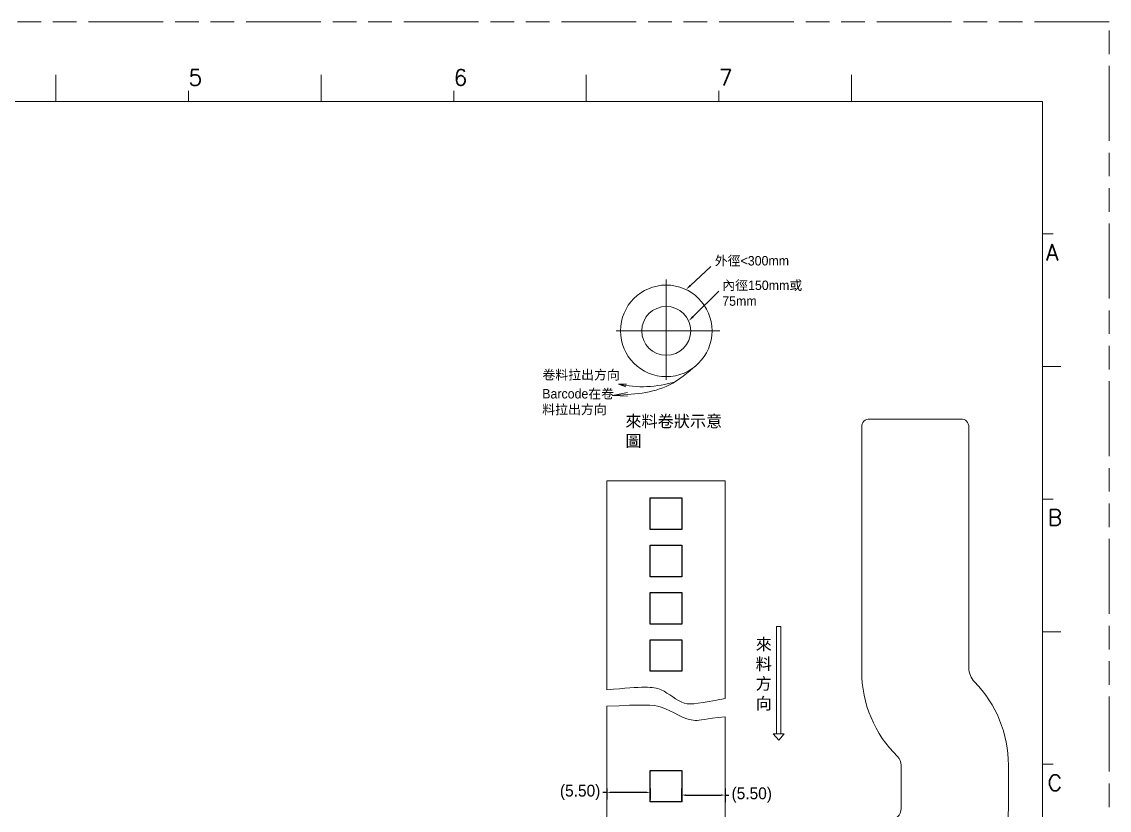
# Model space of a CAD drawing. Extents: x 2140 to 2416, y -42 to 153.
# Drawn here: x 2278.4 to 2416.3, y 52.6 to 152.6 of the extents above; entities that cross this region are included whole.
import ezdxf

# ---------------------------------------------------------------- set-up
doc = ezdxf.new("R2010")
doc.units = 0
doc.linetypes.add('CENTER', pattern=[50.8, 31.75, -6.35, 6.35, -6.35])
doc.linetypes.add('PHANTOM', pattern=[29.5, 9.5, -1.5, 3, -1.5, 3, -1.5, 9.5])
doc.layers.get('0').update_dxf_attribs({"lineweight": 9})
doc.layers.get('Defpoints').update_dxf_attribs({"lineweight": 9})
doc.layers.add('0PAPERF', color=2, linetype='PHANTOM', lineweight=9, plot=False)
doc.layers.add('barcode-t', color=2, linetype='Continuous')
doc.layers.add('備註', color=1, linetype='Continuous', lineweight=9)
doc.layers.add('尺寸線', color=3, linetype='Continuous', lineweight=0)
doc.styles.add('SIMPLEX', font='simplex.shx')
doc.styles.get("Standard").update_dxf_attribs({"font": 'PMingLiU.ttf'})
doc.dimstyles.get("Standard").update_dxf_attribs({"dimscale": 5, "dimtxt": 0.3, "dimasz": 0.1, "dimexe": 0.18, "dimexo": 0.0625, "dimgap": 0.09, "dimtad": 0, "dimzin": 0, "dimdsep": 46, "dimtxsty": 'Standard', "dimcen": 0.09, "dimadec": 0, "dimazin": 0, "dimtfac": 1, "dimtdec": 4, "dimtofl": 0, "dimtmove": 0, "dimatfit": 3, "dimfxl": 1, "dimtolj": 1, "dimtzin": 0, "dimarcsym": 0})

# ---------------------------------------------------------------- blocks, each defined once
blk = doc.blocks.new('*D37')
at = {"layer": 'Defpoints', "color": 0, "linetype": 'Continuous'}
for p in [(2352.6, 55.66), (2358.1, 55.66), (2352.6, 54.86)]:
    blk.add_point(p, dxfattribs=at)
at = {"layer": '尺寸線', "color": 0, "lineweight": -2}
for p, q in [((2352.6, 55.35), (2352.6, 53.96)), ((2358.1, 55.35), (2358.1, 53.96)), ((2352.6, 54.86), (2352.1, 54.86)), ((2357.6, 54.86), (2353.1, 54.86))]:
    blk.add_line(p, q, dxfattribs=at)
at = {"layer": '尺寸線', "color": 0, "linetype": 'Continuous'}
for points in [[(2353.1, 54.95), (2353.1, 54.78), (2352.6, 54.86)], [(2357.6, 54.78), (2357.6, 54.95), (2358.1, 54.86)]]:
    blk.add_solid(points, dxfattribs=at)
at = {"layer": '尺寸線', "color": 0, "linetype": 'Continuous', "insert": (2349.22, 54.86), "char_height": 1.5, "attachment_point": 5}
blk.add_mtext('\\A1;{(5.50)}', dxfattribs=at)
blk = doc.blocks.new('*D38')
at = {"layer": 'Defpoints', "color": 0, "linetype": 'Continuous'}
for p in [(2362.1, 55.66), (2367.6, 55.66), (2367.6, 54.52)]:
    blk.add_point(p, dxfattribs=at)
at = {"layer": '尺寸線', "color": 0, "lineweight": -2}
for p, q in [((2362.1, 55.35), (2362.1, 53.62)), ((2367.6, 55.35), (2367.6, 53.62)), ((2362.6, 54.52), (2367.1, 54.52)), ((2367.6, 54.52), (2368.1, 54.52))]:
    blk.add_line(p, q, dxfattribs=at)
at = {"layer": '尺寸線', "color": 0, "linetype": 'Continuous'}
for points in [[(2362.6, 54.61), (2362.6, 54.44), (2362.1, 54.52)], [(2367.1, 54.44), (2367.1, 54.61), (2367.6, 54.52)]]:
    blk.add_solid(points, dxfattribs=at)
at = {"layer": '尺寸線', "color": 0, "linetype": 'Continuous', "insert": (2370.99, 54.52), "char_height": 1.5, "attachment_point": 5}
blk.add_mtext('\\A1;{(5.50)}', dxfattribs=at)

msp = doc.modelspace()

# ---------------------------------------------------------------- linework, layer by layer
for p, q in [((2282.727, 142.522), (2282.727, 145.886)), ((2316.365, 142.522), (2316.365, 145.886)), ((2350.004, 142.522), (2350.004, 145.886)), ((2383.642, 142.522), (2383.642, 145.886)), ((2299.546, 142.522), (2299.546, 143.867)), ((2333.184, 142.522), (2333.184, 143.867)), ((2366.823, 142.522), (2366.823, 143.867)), ((2407.862, 142.522), (2148.173, 142.522)), ((2407.862, -37.108), (2407.862, 142.522)), ((2407.862, 125.702), (2409.207, 125.702)), ((2407.862, 108.883), (2410.217, 108.883)), ((2367.604, 94.398), (2367.604, 66.757)), ((2407.862, 92.064), (2409.207, 92.064)), ((2374.133, 75.912), (2374.133, 62.304)), ((2374.133, 75.912), (2374.678, 75.912)), ((2374.678, 75.912), (2374.678, 62.304)), ((2407.862, 75.245), (2410.217, 75.245)), ((2373.725, 62.302), (2375.086, 62.302)), ((2373.725, 62.302), (2374.406, 61.485)), ((2374.406, 61.485), (2375.086, 62.302)), ((2407.862, 58.425), (2409.207, 58.425))]:
    msp.add_line(p, q)
at = {"ltscale": 0.1}
for p, q in [((2352.604, 67.877), (2352.604, 94.398)), ((2367.604, 94.398), (2352.604, 94.398)), ((2352.604, 25.54), (2352.604, 65.789)), ((2367.604, 25.54), (2367.604, 64.457))]:
    msp.add_line(p, q, dxfattribs=at)
for points in [[(2363.203, 119.163), (2365.796, 121.564)], [(2363.523, 115.193), (2366.815, 118.435)]]:
    msp.add_lwpolyline(points)
at = {"linetype": 'Continuous'}
msp.add_lwpolyline([(2384.935, 19.407), (2384.935, 40.938, -0.202321), (2389.499, 51.755, 0.202214), (2389.952, 52.829), (2389.952, 58.329, 0.202309), (2389.498, 59.403, -0.202312), (2384.935, 70.219), (2384.935, 101.227, -0.414215), (2385.935, 102.227), (2397.535, 102.227, -0.414215), (2398.535, 101.227), (2398.535, 70.634, 0.196013), (2399.248, 68.886, -0.196007), (2403.552, 58.329), (2403.552, 52.829, -0.196007), (2399.248, 42.272, 0.196009), (2398.535, 40.524), (2398.535, 19.407, -0.414215), (2397.535, 18.407), (2385.935, 18.407, -0.414215)], format="xyb", close=True, dxfattribs=at)
for radius in [5.807, 3.101]:
    msp.add_circle((2360.147, 113.406), radius)
for points, knots in [([(2352.604, 67.877), (2357.304, 68.283), (2359.536, 68.394), (2362.371, 65.56), (2364.429, 66.225), (2367.604, 66.757)], [4.0397897, 4.0397897, 4.0397897, 4.0397897, 6.8106492, 9.4843528, 12.1829437, 12.1829437, 12.1829437, 12.1829437]), ([(2352.604, 65.789), (2357.265, 66.003), (2359.924, 66.056), (2363.041, 63.541), (2365.053, 64.167), (2367.604, 64.457)], [9.1492824, 9.1492824, 9.1492824, 9.1492824, 14.5806566, 21.9638554, 25.1857656, 25.1857656, 25.1857656, 25.1857656])]:
    msp.add_open_spline(points, degree=3, knots=knots)
for points in [[(2363.288, 119.071), (2362.646, 118.648), (2363.117, 119.256)], [(2363.611, 115.103), (2362.982, 114.66), (2363.434, 115.283)]]:
    msp.add_solid(points)
at = {"layer": '0PAPERF'}
for p, q in [((2416.341, 152.617), (2140.435, 152.617)), ((2416.341, -42.49), (2416.341, 152.617))]:
    msp.add_line(p, q, dxfattribs=at)
at = {"layer": 'barcode-t'}
for points in [[(2358.104, 92.22), (2362.104, 92.22), (2362.104, 88.22), (2358.104, 88.22)], [(2358.104, 86.22), (2362.104, 86.22), (2362.104, 82.22), (2358.104, 82.22)], [(2358.104, 80.22), (2362.104, 80.22), (2362.104, 76.22), (2358.104, 76.22)], [(2358.104, 74.22), (2362.104, 74.22), (2362.104, 70.22), (2358.104, 70.22)], [(2358.104, 57.659), (2362.104, 57.659), (2362.104, 53.659), (2358.104, 53.659)]]:
    msp.add_lwpolyline(points, close=True, dxfattribs=at)
at = {"layer": '備註', "linetype": 'CENTER', "lineweight": 15}
for p, q in [((2360.147, 119.921), (2360.147, 107.183)), ((2353.787, 113.406), (2366.942, 113.406))]:
    msp.add_line(p, q, dxfattribs=at)
at = {"layer": '尺寸線'}
for p, q in [((2354.075, 106.632), (2355.103, 106.637)), ((2354.075, 106.632), (2355.013, 106.288)), ((2353.333, 105.206), (2355.243, 105.57)), ((2353.333, 105.206), (2355.25, 105.118))]:
    msp.add_line(p, q, dxfattribs=at)
msp.add_arc((2357.056, 121.015), 14.689, 258.29242, 286.74975, dxfattribs=at)
msp.add_spline([(2363.94, 109.008), (2360.545, 106.547), (2353.333, 105.206)], degree=3, dxfattribs=at)

# ---------------------------------------------------------------- texts
at = {"style": 'SIMPLEX'}
for s, height, p in [('5', 2.018, (2299.546, 144.54)), ('6', 2.018, (2333.184, 144.54)), ('7', 2.018, (2366.823, 144.54)), ('A', 2.045, (2408.322, 122.339)), ('B', 2.045, (2408.517, 88.7)), ('C', 2.045, (2408.517, 55.062))]:
    msp.add_text(s, height=height, dxfattribs=at).set_placement(p)
at = {"attachment_point": 1}
for s, insert, char_height, width in [('{\\fSimSun|b0|i0|c134|p2;外徑\\fPMingLiU|b0|i0|c136|p18;<300mm}', (2366.297, 122.901), 1.2, 12.89911), ('{\\fSimSun|b0|i0|c134|p2;內徑\\fPMingLiU|b0|i0|c136|p18;150mm\\fSimSun|b0|i0|c134|p2;或\\fPMingLiU|b0|i0|c136|p18;75mm}', (2367.249, 119.789), 1.2, 12.89911), ('{\\fPMingLiU|b0|i0|c136|p2;卷料拉出方向}', (2344.435, 108.438), 1.2, 12.89911), ('{\\fPMingLiU|b0|i0|c136|p2;Barcode在卷料拉出方向}', (2344.413, 106.034), 1.2, 9.98533), ('{\\fPMingLiU|b0|i0|c136|p2;來料卷狀\\fPMingLiU|b0|i0|c136|p18;示意圖}', (2354.961, 102.697), 1.5, 12.89911), ('{\\fPMingLiU|b0|i0|c136|p18;來料方向}', (2371.494, 74.405), 1.5, 1.38188)]:
    msp.add_mtext(s, dxfattribs=dict(at, insert=insert, char_height=char_height, width=width))

# ---------------------------------------------------------------- dimensions: what is measured, and where the dimension line sits
at = {"layer": '尺寸線'}
for base, p1, p2, picture, middle in [((2352.604, 54.863), (2358.104, 55.659), (2352.604, 55.659), '*D37', (2349.217, 54.863)), ((2367.604, 54.523), (2362.104, 55.659), (2367.604, 55.659), '*D38', (2370.99, 54.523))]:
    dim = msp.add_linear_dim(base=base, p1=p1, p2=p2, text='{(<>)}', dimstyle='Standard', dxfattribs=at)
    dim.commit()
    dim.dimension.update_dxf_attribs({"geometry": picture, "text_midpoint": middle})

doc.saveas('drawing.dxf')
